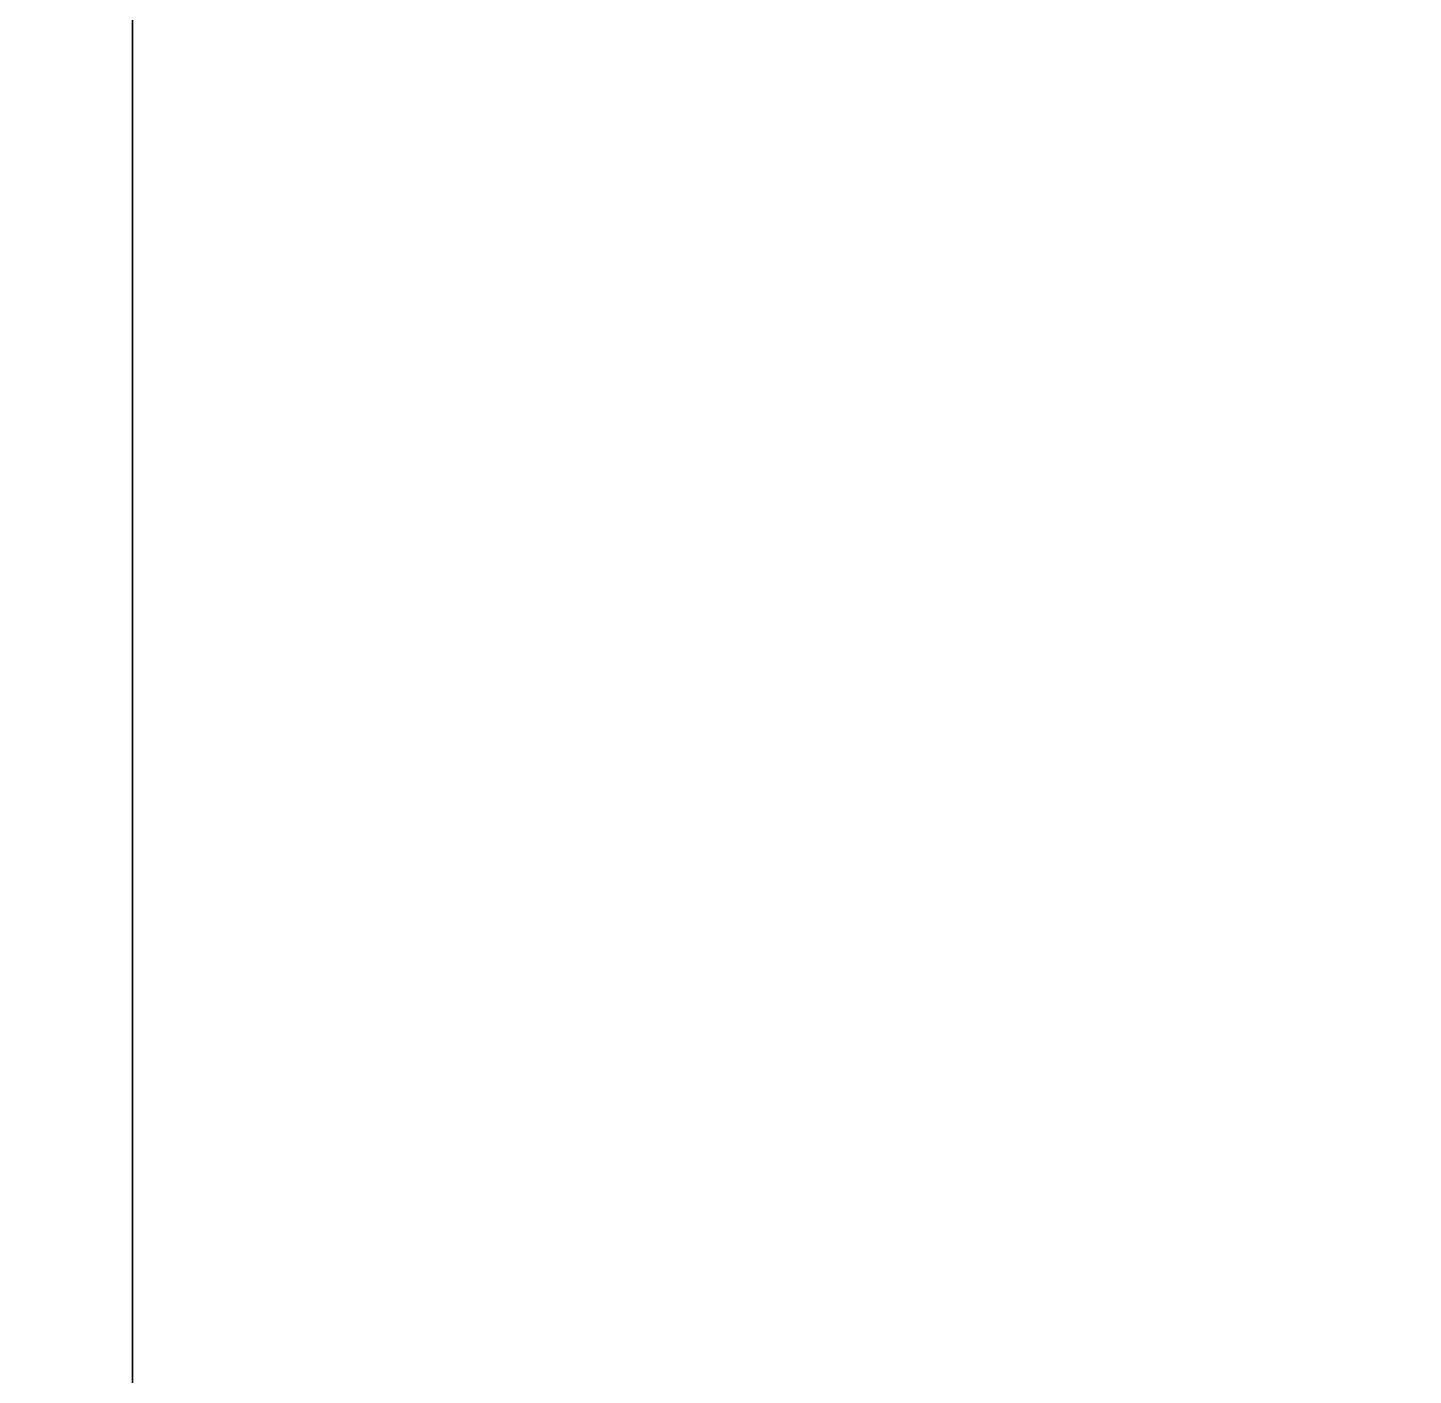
# Model space of a CAD drawing. Header units: millimetres. Extents: x 963 to 2563, y 1239 to 1839.
# Drawn here: x 1002.938236 to 1002.939429, y 1519.0375 to 1519.03866 of the extents above; entities that cross this region are included whole.
import ezdxf

# ---------------------------------------------------------------- set-up
doc = ezdxf.new("R2010")
doc.units = ezdxf.units.MM
doc.header["$LTSCALE"] = 25.4
doc.layers.get('0').update_dxf_attribs({"true_color": 0xffffff})

# ---------------------------------------------------------------- blocks, each defined once
blk = doc.blocks.new('Component#92')
at = {"color": 0}
for p, q in [((8201.0895247, 16308.8600377, -681.7555512), (8201.0895247, 16268.8600377, -681.7555512)), ((8201.0895247, 16268.8600377, 1238.2444488), (8201.0895247, 16308.8600377, 1238.2444488)), ((8201.0895247, 16308.8600377, -681.7555512), (8201.0895247, 16268.8600377, -681.7555512)), ((8201.0895247, 16268.8600377, 1238.2444488), (8201.0895247, 16308.8600377, 1238.2444488))]:
    blk.add_line(p, q, dxfattribs=at)
mesh = blk.add_polyface(dxfattribs=at)
corners = [(9761.0895247, 16268.8600377, 1278.2444488), (8161.0895247, 16308.8600377, 1278.2444488), (8161.0895247, 16268.8600377, 1278.2444488), (9761.0895247, 16308.8600377, 1278.2444488)]
mesh.append_faces([[corners[k] for k in face] for face in [(0, 1, 2), (1, 0, 3)]], dxfattribs={"vtx0": -1, "color": 0})
mesh = blk.add_polyface(dxfattribs=at)
corners = [(9761.0895247, 16308.8600377, -721.7555512), (8161.0895247, 16268.8600377, -721.7555512), (8161.0895247, 16308.8600377, -721.7555512), (9761.0895247, 16268.8600377, -721.7555512)]
mesh.append_faces([[corners[k] for k in face] for face in [(0, 1, 2), (1, 0, 3)]], dxfattribs={"vtx0": -1, "color": 0})
mesh = blk.add_polyface(dxfattribs=at)
corners = [(9011.0895247, 16268.8600377, -681.7555512), (8201.0895247, 16308.8600377, -681.7555512), (8201.0895247, 16268.8600377, -681.7555512), (9011.0895247, 16308.8600377, -681.7555512)]
mesh.append_faces([[corners[k] for k in face] for face in [(0, 1, 2), (1, 0, 3)]], dxfattribs={"vtx0": -1, "color": 0})
mesh = blk.add_polyface(dxfattribs=at)
corners = [(9011.0895247, 16308.8600377, 1238.2444488), (8201.0895247, 16268.8600377, 1238.2444488), (8201.0895247, 16308.8600377, 1238.2444488), (9011.0895247, 16268.8600377, 1238.2444488)]
mesh.append_faces([[corners[k] for k in face] for face in [(0, 1, 2), (1, 0, 3)]], dxfattribs={"vtx0": -1, "color": 0})
mesh = blk.add_polyface(dxfattribs=at)
corners = [(8201.0895247, 16308.8600377, -681.7555512), (8201.0895247, 16268.8600377, 1238.2444488), (8201.0895247, 16268.8600377, -681.7555512), (8201.0895247, 16308.8600377, 1238.2444488)]
mesh.append_faces([[corners[k] for k in face] for face in [(0, 1, 2), (1, 0, 3)]], dxfattribs={"vtx0": -1, "color": 0})
blk = doc.blocks.new('export.dwg#1')
at = {"color": 0}
blk.add_blockref('Component#92', (-8161.0895247, -15988.8600377, 746.7555512), dxfattribs=at)

msp = doc.modelspace()

# ---------------------------------------------------------------- block references
at = {"color": 0}
msp.add_blockref('export.dwg#1', (962.9383259, 1239.0363659), dxfattribs=at)

doc.saveas('drawing.dxf')
